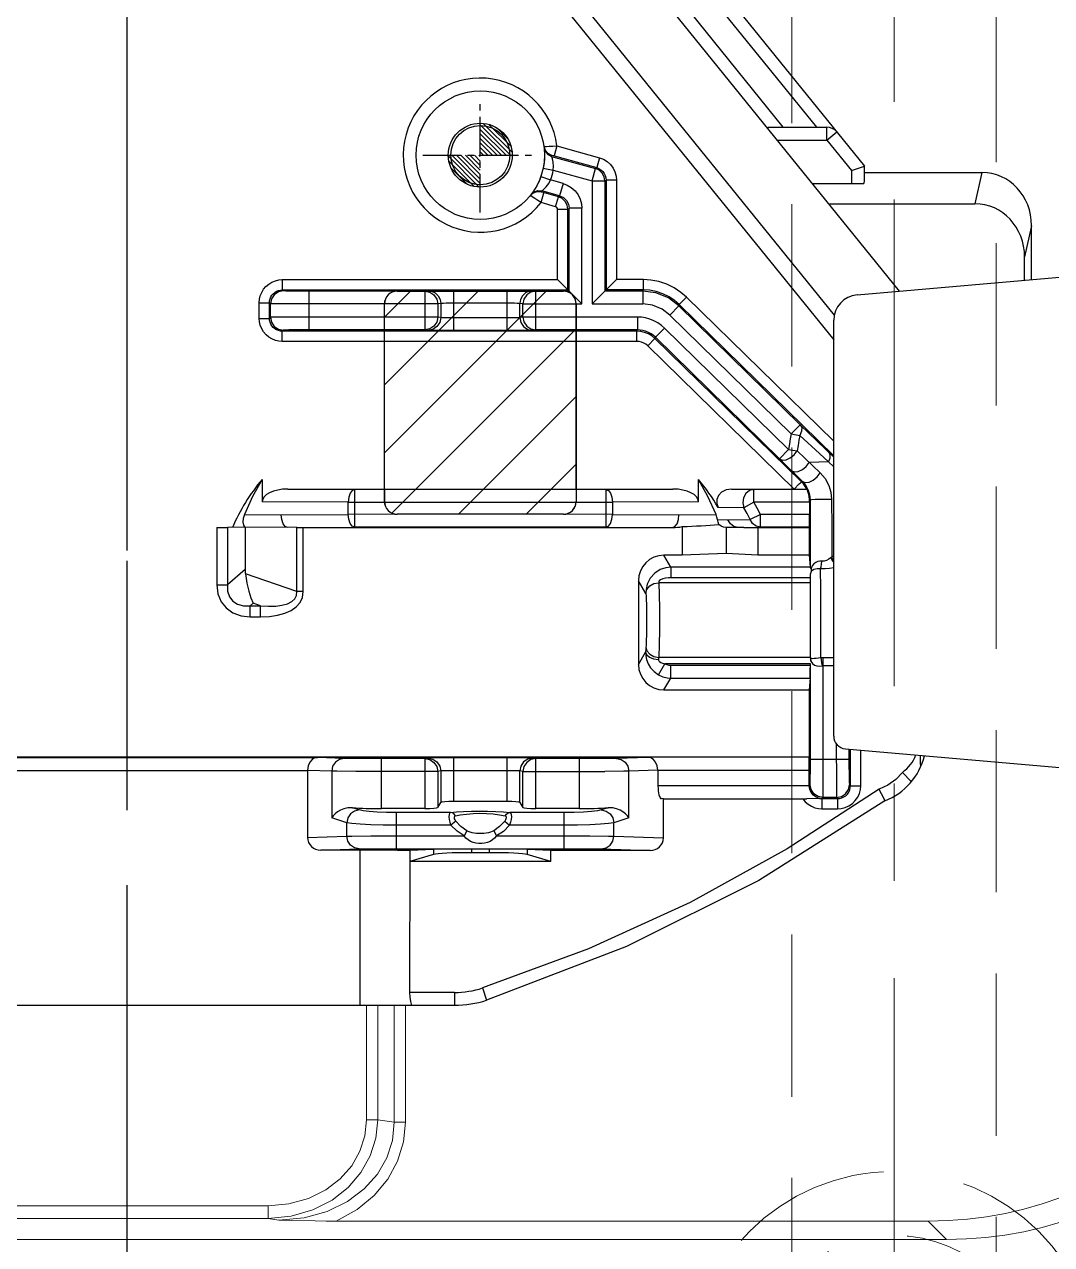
# Model space of a CAD drawing. Header units: inches. Extents: x 169168 to 170394, y -54081 to -53214.
# Drawn here: x 170127.19 to 170167.36, y -53577.36 to -53529.61 of the extents above; entities that cross this region are included whole.
import ezdxf

# ---------------------------------------------------------------- set-up
doc = ezdxf.new("R2010")
doc.units = ezdxf.units.IN
doc.header["$LTSCALE"] = 2
doc.header["$MEASUREMENT"] = 0
for name, pattern in [('CENTER', [50.8, 31.75, -6.35, 6.35, -6.35]), ('CENTER2', [1.125, 0.75, -0.125, 0.125, -0.125]), ('HIDDEN', [9.525, 6.35, -3.175])]:
    doc.linetypes.add(name, pattern=pattern)
doc.layers.get('0').update_dxf_attribs({"linetype": 'CONTINUOUS'})
for name, color, linetype in [('CAV-COR', 1, 'CONTINUOUS'), ('DEFAULT_1', 7, 'CENTER'), ('PIN', 4, 'CONTINUOUS'), ('SILDE', 6, 'CONTINUOUS'), ('y-cut', 7, 'CONTINUOUS'), ('文字', 1, 'CONTINUOUS')]:
    doc.layers.add(name, color=color, linetype=linetype)
for name, color, linetype, lineweight in [('WR', 122, 'HIDDEN', 18), ('截面', 191, 'CONTINUOUS', 15), ('枕位', 75, 'CONTINUOUS', 15)]:
    doc.layers.add(name, color=color, linetype=linetype, lineweight=lineweight)

# ---------------------------------------------------------------- blocks, each defined once
blk = doc.blocks.new('20160824.113837')
at = {"layer": '截面', "linetype": 'Continuous', "ltscale": 0.3}
h = blk.add_hatch(dxfattribs=at)
h.set_pattern_fill('ANSI31', color=256, scale=15, angle=180, style=0)
h.set_pattern_definition([(225, (340338.2312, -102176.8565), (1.325825215, -1.325825215), [])])
h.paths.add_polyline_path([(-40.362, 43.419, 0.414214), (-40.862, 43.919), (-56.731, 43.919, 0.414214), (-57.231, 43.419), (-57.231, 24.979, 0.414214), (-56.731, 24.479), (-40.862, 24.479, 0.414214), (-40.362, 24.979)])
h.paths.add_polyline_path([(-31.228, -11.804, 0.414214), (-31.728, -11.304), (-38.228, -11.304, 0.414214), (-38.728, -11.804), (-38.728, -19.534, 0.414214), (-38.228, -20.034), (-31.728, -20.034, 0.414214), (-31.228, -19.534)])
h.paths.add_polyline_path([(-58.865, -11.804, 0.414214), (-59.365, -11.304), (-65.865, -11.304, 0.414214), (-66.365, -11.804), (-66.365, -19.534, 0.414214), (-65.865, -20.034), (-59.365, -20.034, 0.414214), (-58.865, -19.534)])
at = {"layer": 'y-cut', "linetype": 'ByBlock'}
for p, q in [((-38.228, -11.304), (-31.728, -11.304)), ((-38.728, -19.534), (-38.728, -11.804)), ((-31.228, -11.804), (-31.228, -19.534)), ((-31.728, -20.034), (-38.228, -20.034))]:
    blk.add_line(p, q, dxfattribs=at)
for centre, start, end in [((-38.228, -11.804), 90, 180), ((-31.728, -11.804), 0, 90), ((-38.228, -19.534), 180, 270), ((-31.728, -19.534), 270, 0)]:
    blk.add_arc(centre, 0.5, start, end, dxfattribs=at)
blk = doc.blocks.new('20140913.083227')
at = {"layer": 'WR', "linetype": 'CENTER', "ltscale": 0.2}
for p, q in [((0, 11), (0, -11)), ((-11, 0), (11, 0))]:
    blk.add_line(p, q, dxfattribs=at)
at = {"layer": 'WR', "linetype": 'HIDDEN', "ltscale": 0.5}
for radius in [8, 5.5, 4]:
    blk.add_circle((0, 0), radius, dxfattribs=at)

msp = doc.modelspace()

# ---------------------------------------------------------------- hatches: boundary and pattern name
at = {"layer": 'PIN', "linetype": 'Continuous'}
h = msp.add_hatch(dxfattribs=at)
h.set_pattern_fill('ANSI31', color=256, angle=90, style=0)
h.set_pattern_definition([(135, (170350.29614, -53548.96944), (-0.08838835, -0.08838835), [])])
h.paths.add_polyline_path([(170145.014, -53534.73), (170143.764, -53534.73, 0.414214), (170145.014, -53535.98)])
h.paths.add_polyline_path([(170145.014, -53533.48), (170145.014, -53534.73), (170146.264, -53534.73, 0.414214)])

# ---------------------------------------------------------------- linework, layer by layer
at = {"linetype": 'CENTER', "ltscale": 0.5}
msp.add_line((170131.195, -53258.499), (170131.195, -53658.499), dxfattribs=at)
at = {"layer": 'CAV-COR', "linetype": 'ByBlock'}
for p, q in [((170146.336, -53526.519), (170158.835, -53541.954)), ((170146.819, -53526.128), (170158.856, -53540.992)), ((170153.824, -53527.484), (170160.039, -53535.158)), ((170153.434, -53527.8), (170158.158, -53533.634)), ((170156.865, -53533.634), (170152.929, -53528.774)), ((170161.413, -53540.05), (170152.539, -53529.09)), ((170156.272, -53533.634), (170158.565, -53533.634)), ((170156.272, -53533.701), (170156.272, -53533.634)), ((170158.565, -53534.137), (170158.565, -53533.634)), ((170156.625, -53534.137), (170158.565, -53534.137)), ((170158.565, -53534.137), (170158.955, -53533.821)), ((170158.565, -53534.137), (170159.536, -53535.336)), ((170147.504, -53534.393), (170147.527, -53534.391)), ((170147.51, -53534.437), (170147.514, -53534.476)), ((170147.51, -53534.437), (170147.558, -53534.587)), ((170147.514, -53534.476), (170147.515, -53534.487)), ((170147.515, -53534.487), (170147.516, -53534.501)), ((170147.516, -53534.501), (170147.518, -53534.516)), ((170147.518, -53534.516), (170147.519, -53534.535)), ((170147.558, -53534.587), (170147.661, -53534.707)), ((170148.007, -53534.367), (170147.899, -53534.754)), ((170148.007, -53534.367), (170149.675, -53534.832)), ((170147.661, -53534.707), (170147.801, -53534.778)), ((170147.801, -53534.778), (170149.518, -53535.256)), ((170147.814, -53534.731), (170147.867, -53534.745)), ((170147.867, -53534.745), (170149.567, -53535.219)), ((170149.675, -53534.832), (170149.567, -53535.219)), ((170147.475, -53535.237), (170147.383, -53535.567)), ((170147.383, -53535.567), (170147.762, -53535.701)), ((170147.475, -53535.237), (170147.869, -53535.318)), ((170147.869, -53535.318), (170149.383, -53535.74)), ((170149.383, -53535.74), (170149.518, -53535.256)), ((170149.518, -53535.256), (170149.567, -53535.219)), ((170149.664, -53535.323), (170149.518, -53535.256)), ((170149.886, -53535.74), (170149.859, -53535.579)), ((170159.536, -53535.336), (170160.039, -53535.158)), ((170159.536, -53535.336), (170159.536, -53535.845)), ((170160.039, -53535.767), (170160.039, -53535.158)), ((170160.039, -53535.412), (170164.63, -53535.412)), ((170164.63, -53535.412), (170164.357, -53536.633)), ((170148.251, -53535.837), (170147.762, -53535.701)), ((170148.251, -53535.837), (170148.116, -53536.321)), ((170149.383, -53535.74), (170149.886, -53535.74)), ((170149.383, -53535.74), (170149.383, -53540.554)), ((170149.886, -53535.74), (170149.935, -53535.703)), ((170149.886, -53535.74), (170149.886, -53540.052)), ((170150.337, -53535.703), (170149.935, -53535.703)), ((170149.935, -53535.703), (170149.935, -53540.003)), ((170150.337, -53535.703), (170150.337, -53539.601)), ((170158.009, -53535.845), (170159.997, -53535.845)), ((170146.999, -53536.27), (170147.118, -53536.167)), ((170147.014, -53536.251), (170147.001, -53536.268)), ((170147.021, -53536.242), (170147.014, -53536.251)), ((170147.03, -53536.23), (170147.021, -53536.242)), ((170147.04, -53536.215), (170147.03, -53536.23)), ((170147.053, -53536.197), (170147.04, -53536.215)), ((170147.118, -53536.167), (170147.268, -53536.117)), ((170147.268, -53536.117), (170147.425, -53536.129)), ((170147.389, -53536.587), (170147.497, -53536.2)), ((170147.414, -53536.143), (170147.425, -53536.129)), ((170147.425, -53536.129), (170147.444, -53536.113)), ((170148.116, -53536.321), (170147.425, -53536.129)), ((170147.959, -53536.746), (170148.067, -53536.359)), ((170148.067, -53536.359), (170148.116, -53536.321)), ((170147.959, -53536.746), (170147.389, -53536.587)), ((170148.033, -53536.843), (170148.435, -53536.843)), ((170148.033, -53539.601), (170148.033, -53536.843)), ((170148.435, -53536.843), (170148.484, -53536.805)), ((170148.435, -53540.003), (170148.435, -53536.843)), ((170148.986, -53536.805), (170148.484, -53536.805)), ((170148.484, -53540.052), (170148.484, -53536.805)), ((170148.986, -53540.554), (170148.986, -53536.805)), ((170158.647, -53536.633), (170164.357, -53536.633)), ((170166.574, -53537.492), (170166.301, -53538.713)), ((170166.574, -53539.598), (170166.574, -53537.492)), ((170166.301, -53539.622), (170166.301, -53538.713)), ((170137.272, -53539.601), (170148.033, -53539.601)), ((170137.272, -53539.601), (170137.272, -53540.003)), ((170148.033, -53539.601), (170148.986, -53540.554)), ((170149.383, -53540.554), (170150.337, -53539.601)), ((170151.391, -53539.601), (170150.337, -53539.601)), ((170151.391, -53540.003), (170151.391, -53539.601)), ((170136.849, -53540.353), (170136.81, -53540.546)), ((170137.272, -53540.003), (170148.435, -53540.003)), ((170137.313, -53540.043), (170137.272, -53540.003)), ((170148.484, -53540.052), (170137.916, -53540.051)), ((170138.318, -53541.568), (170138.318, -53540.052)), ((170142.964, -53540.032), (170142.845, -53540.052)), ((170142.845, -53540.052), (170143.034, -53540.089)), ((170142.845, -53540.052), (170142.845, -53541.568)), ((170143.034, -53540.089), (170143.198, -53540.198)), ((170143.664, -53540.024), (170143.173, -53540.027)), ((170146.365, -53540.024), (170143.664, -53540.024)), ((170143.967, -53540.024), (170143.967, -53541.596)), ((170146.061, -53541.596), (170146.061, -53540.024)), ((170146.855, -53540.027), (170146.365, -53540.024)), ((170146.991, -53540.09), (170146.828, -53540.199)), ((170147.183, -53540.052), (170146.991, -53540.09)), ((170147.183, -53540.052), (170147.065, -53540.032)), ((170147.183, -53541.568), (170147.183, -53540.052)), ((170151.371, -53540.052), (170149.886, -53540.052)), ((170151.391, -53540.003), (170149.935, -53540.003)), ((170151.371, -53540.052), (170151.391, -53540.003)), ((170151.874, -53540.116), (170151.371, -53540.052)), ((170151.371, -53540.052), (170151.371, -53540.554)), ((170152.797, -53540.577), (170153.078, -53540.289)), ((170158.835, -53545.927), (170153.078, -53540.289)), ((170136.368, -53540.505), (170136.77, -53540.505)), ((170136.368, -53541.115), (170136.368, -53540.505)), ((170136.81, -53540.546), (170136.77, -53540.505)), ((170136.77, -53541.115), (170136.77, -53540.505)), ((170136.81, -53541.074), (170136.81, -53540.546)), ((170143.347, -53540.554), (170137.408, -53540.553)), ((170141.264, -53547.795), (170141.264, -53540.554)), ((170143.465, -53540.535), (170143.347, -53540.554)), ((170143.347, -53540.554), (170143.347, -53541.066)), ((170143.465, -53540.535), (170143.465, -53541.085)), ((170146.061, -53540.526), (170143.815, -53540.527)), ((170146.681, -53540.554), (170146.563, -53540.535)), ((170146.563, -53541.085), (170146.563, -53540.535)), ((170146.681, -53540.554), (170148.986, -53540.554)), ((170146.681, -53541.066), (170146.681, -53540.554)), ((170148.764, -53547.795), (170148.764, -53540.554)), ((170149.383, -53540.554), (170151.371, -53540.554)), ((170152.777, -53540.626), (170152.425, -53540.985)), ((170152.777, -53540.626), (170152.797, -53540.577)), ((170157.526, -53545.277), (170152.777, -53540.626)), ((170158.835, -53546.49), (170152.797, -53540.577)), ((170136.368, -53541.115), (170136.77, -53541.115)), ((170136.81, -53541.074), (170136.77, -53541.115)), ((170137.392, -53541.067), (170136.946, -53541.071)), ((170143.347, -53541.066), (170137.392, -53541.067)), ((170143.465, -53541.085), (170143.347, -53541.066)), ((170143.967, -53541.094), (170143.809, -53541.093)), ((170146.222, -53541.093), (170143.967, -53541.094)), ((170146.376, -53541.092), (170146.222, -53541.093)), ((170146.681, -53541.066), (170146.563, -53541.085)), ((170151.162, -53541.066), (170146.681, -53541.066)), ((170151.162, -53541.066), (170151.162, -53541.568)), ((170157.174, -53545.635), (170152.425, -53540.985)), ((170137.121, -53541.539), (170137.313, -53541.577)), ((170137.313, -53541.577), (170137.272, -53541.617)), ((170151.142, -53541.617), (170137.272, -53541.617)), ((170137.272, -53542.019), (170137.272, -53541.617)), ((170137.527, -53541.571), (170137.403, -53541.573)), ((170137.905, -53541.569), (170137.527, -53541.571)), ((170142.845, -53541.568), (170137.905, -53541.569)), ((170142.964, -53541.588), (170142.845, -53541.568)), ((170143.651, -53541.596), (170143.343, -53541.594)), ((170146.218, -53541.596), (170143.651, -53541.596)), ((170146.691, -53541.594), (170146.218, -53541.596)), ((170146.924, -53541.592), (170146.691, -53541.594)), ((170147.183, -53541.568), (170147.065, -53541.588)), ((170151.162, -53541.568), (170147.183, -53541.568)), ((170151.142, -53541.617), (170151.162, -53541.568)), ((170151.142, -53542.019), (170151.142, -53541.617)), ((170152.217, -53541.496), (170151.865, -53541.855)), ((170157.07, -53546.249), (170152.217, -53541.496)), ((170151.142, -53542.019), (170137.272, -53542.019)), ((170151.564, -53542.191), (170151.845, -53541.904)), ((170157.286, -53547.795), (170151.564, -53542.191)), ((170151.845, -53541.904), (170151.865, -53541.855)), ((170157.573, -53547.513), (170151.845, -53541.904)), ((170156.718, -53546.608), (170151.865, -53541.855)), ((170157.526, -53545.276), (170157.174, -53545.635)), ((170158.835, -53546.542), (170157.526, -53545.277)), ((170157.174, -53545.635), (170157.513, -53545.7)), ((170158.28, -53546.408), (170157.513, -53545.7)), ((170157.07, -53546.249), (170156.718, -53546.608)), ((170157.07, -53546.249), (170157.407, -53546.299)), ((170157.407, -53546.299), (170158.303, -53547.16)), ((170158.631, -53546.734), (170158.28, -53546.408)), ((170156.718, -53546.608), (170157.614, -53547.496)), ((170158.631, -53546.734), (170157.878, -53546.752)), ((170158.835, -53546.927), (170158.631, -53546.734)), ((170136.485, -53547.415), (170136.485, -53548.293)), ((170153.544, -53548.293), (170153.544, -53547.415)), ((170157.573, -53547.513), (170157.614, -53547.496)), ((170137.482, -53547.795), (170152.546, -53547.795)), ((170140.101, -53547.808), (170137.482, -53547.795)), ((170141.264, -53547.808), (170140.101, -53547.808)), ((170140.101, -53549.289), (170140.101, -53547.808)), ((170141.264, -53547.808), (170141.264, -53548.282)), ((170149.928, -53547.808), (170148.764, -53547.808)), ((170148.764, -53547.808), (170148.764, -53548.282)), ((170152.546, -53547.795), (170149.928, -53547.808)), ((170149.928, -53547.808), (170149.928, -53549.289)), ((170154.833, -53547.795), (170157.286, -53547.795)), ((170155.713, -53547.808), (170154.833, -53547.795)), ((170157.793, -53547.808), (170155.713, -53547.808)), ((170155.713, -53548.31), (170155.713, -53547.808)), ((170139.849, -53548.31), (170136.485, -53548.293)), ((170139.849, -53548.31), (170150.179, -53548.31)), ((170139.849, -53548.787), (170139.849, -53548.31)), ((170153.544, -53548.293), (170150.179, -53548.31)), ((170150.179, -53548.31), (170150.179, -53548.787)), ((170155.713, -53548.31), (170155.324, -53548.534)), ((170157.889, -53548.31), (170155.714, -53548.31)), ((170157.889, -53548.225), (170157.913, -53548.216)), ((170157.889, -53548.31), (170157.889, -53548.787)), ((170157.913, -53548.216), (170157.918, -53550.849)), ((170135.793, -53548.792), (170137.238, -53548.8)), ((170137.238, -53548.8), (170139.849, -53548.787)), ((170141.764, -53548.782), (170139.849, -53548.787)), ((170148.264, -53548.782), (170141.764, -53548.782)), ((170150.179, -53548.787), (170148.264, -53548.782)), ((170150.179, -53548.787), (170152.79, -53548.8)), ((170152.79, -53548.8), (170154.235, -53548.792)), ((170155.324, -53548.534), (170154.315, -53548.52)), ((170155.966, -53548.787), (170155.566, -53548.982)), ((170155.966, -53549.289), (170155.966, -53548.787)), ((170157.889, -53548.787), (170155.967, -53548.787)), ((170134.707, -53549.302), (170134.707, -53551.542)), ((170135.816, -53549.291), (170135.125, -53549.3)), ((170135.125, -53549.3), (170135.125, -53551.542)), ((170137.833, -53549.302), (170135.816, -53549.291)), ((170135.816, -53549.291), (170135.816, -53550.937)), ((170137.833, -53551.81), (170137.833, -53549.302)), ((170138.089, -53549.299), (170140.101, -53549.289)), ((170138.09, -53549.302), (170152.546, -53549.302)), ((170138.09, -53551.81), (170138.09, -53549.302)), ((170149.928, -53549.289), (170140.101, -53549.289)), ((170152.531, -53549.302), (170152.542, -53549.302)), ((170152.531, -53549.302), (170152.546, -53549.302)), ((170152.91, -53549.265), (170152.91, -53550.387)), ((170154.289, -53548.989), (170154.701, -53548.995)), ((170155.315, -53549.299), (170154.622, -53549.295)), ((170154.629, -53549.295), (170154.629, -53550.315)), ((170154.794, -53549.156), (170154.699, -53548.995)), ((170154.701, -53548.995), (170155.566, -53548.982)), ((170155.315, -53549.302), (170157.871, -53549.302)), ((170155.966, -53549.289), (170155.801, -53549.251)), ((170155.87, -53549.291), (170155.966, -53549.289)), ((170155.87, -53549.302), (170155.87, -53550.387)), ((170157.885, -53549.289), (170155.966, -53549.289)), ((170157.871, -53549.302), (170157.885, -53549.289)), ((170157.871, -53549.302), (170157.871, -53550.387)), ((170152.91, -53550.387), (170152.192, -53550.387)), ((170152.471, -53550.851), (170152.192, -53550.387)), ((170154.629, -53550.315), (170152.91, -53550.387)), ((170155.87, -53550.387), (170154.629, -53550.315)), ((170157.871, -53550.387), (170155.87, -53550.387)), ((170157.871, -53550.387), (170157.918, -53550.849)), ((170157.918, -53550.851), (170152.471, -53550.851)), ((170152.471, -53550.851), (170152.471, -53551.263)), ((170157.951, -53550.899), (170157.918, -53550.851)), ((170157.998, -53550.799), (170157.951, -53550.899)), ((170158.777, -53550.572), (170158.731, -53550.472)), ((170158.835, -53550.662), (170158.777, -53550.572)), ((170135.816, -53550.937), (170135.125, -53551.542)), ((170137.833, -53551.81), (170135.827, -53551.119)), ((170157.922, -53551.263), (170152.471, -53551.263)), ((170157.925, -53551.486), (170157.922, -53551.257)), ((170157.922, -53551.407), (170157.922, -53551.257)), ((170158.33, -53551.694), (170158.324, -53550.922)), ((170134.707, -53551.542), (170135.125, -53551.542)), ((170138.09, -53551.81), (170137.833, -53551.81)), ((170151.491, -53551.88), (170151.195, -53551.386)), ((170151.195, -53551.386), (170151.195, -53554.655)), ((170157.923, -53551.461), (170151.99, -53551.461)), ((170157.929, -53552.149), (170157.925, -53551.486)), ((170158.332, -53553.355), (170158.33, -53551.694)), ((170136.125, -53552.264), (170136.009, -53552.365)), ((170136.419, -53552.365), (170136.125, -53552.264)), ((170157.93, -53553.385), (170157.929, -53552.149)), ((170136.009, -53552.365), (170136.419, -53552.365)), ((170136.009, -53552.798), (170136.009, -53552.365)), ((170136.419, -53552.798), (170136.419, -53552.365)), ((170136.009, -53552.798), (170136.419, -53552.798)), ((170158.329, -53554.385), (170158.332, -53553.355)), ((170151.195, -53554.655), (170151.479, -53554.18)), ((170151.484, -53554.066), (170151.479, -53554.18)), ((170151.988, -53555.065), (170152.229, -53554.63)), ((170157.923, -53554.38), (170151.99, -53554.38)), ((170157.922, -53554.63), (170152.229, -53554.63)), ((170152.47, -53554.692), (170157.922, -53554.692)), ((170152.47, -53555.19), (170152.47, -53554.692)), ((170157.923, -53558.773), (170157.922, -53554.63)), ((170158.425, -53559.287), (170158.427, -53554.38)), ((170158.427, -53554.38), (170158.835, -53554.38)), ((170158.427, -53554.705), (170158.835, -53554.705)), ((170152.192, -53555.654), (170152.47, -53555.19)), ((170152.192, -53555.654), (170157.871, -53555.654)), ((170152.47, -53555.19), (170157.918, -53555.19)), ((170157.918, -53555.19), (170157.871, -53555.654)), ((170157.871, -53555.654), (170157.871, -53558.29)), ((170158.938, -53557.765), (170158.94, -53559.287)), ((170159.441, -53558.773), (170159.44, -53557.973)), ((170159.489, -53559.406), (170159.489, -53557.977)), ((170159.891, -53559.406), (170159.891, -53558.013)), ((170157.871, -53558.29), (170104.519, -53558.29)), ((170123.749, -53558.299), (170138.641, -53558.299)), ((170139.688, -53558.333), (170138.641, -53558.299)), ((170141.145, -53560.297), (170141.145, -53558.343)), ((170142.964, -53558.323), (170142.845, -53558.343)), ((170142.845, -53558.343), (170143.034, -53558.38)), ((170142.845, -53558.343), (170142.845, -53560.297)), ((170146.061, -53558.315), (170143.391, -53558.316)), ((170143.967, -53558.315), (170143.967, -53560.016)), ((170146.061, -53560.016), (170146.061, -53558.315)), ((170147.183, -53558.343), (170146.991, -53558.381)), ((170147.183, -53558.343), (170147.065, -53558.323)), ((170149.272, -53558.342), (170147.183, -53558.343)), ((170147.183, -53560.297), (170147.183, -53558.343)), ((170148.884, -53558.343), (170148.884, -53560.297)), ((170149.95, -53558.339), (170149.272, -53558.342)), ((170151.575, -53558.293), (170150.34, -53558.333)), ((170157.871, -53558.29), (170157.874, -53558.293)), ((170157.924, -53558.36), (170159.44, -53558.36)), ((170124.135, -53558.802), (170138.256, -53558.802)), ((170139.203, -53558.836), (170138.256, -53558.805)), ((170138.256, -53558.805), (170138.256, -53561.426)), ((170139.203, -53558.836), (170139.203, -53560.66)), ((170143.347, -53558.845), (170140.141, -53558.844)), ((170143.465, -53558.826), (170143.347, -53558.845)), ((170143.347, -53558.845), (170143.347, -53560.255)), ((170143.465, -53558.826), (170143.465, -53560.057)), ((170146.061, -53558.817), (170143.815, -53558.818)), ((170146.681, -53558.845), (170146.563, -53558.826)), ((170146.563, -53560.057), (170146.563, -53558.826)), ((170146.681, -53558.845), (170149.888, -53558.844)), ((170146.681, -53560.255), (170146.681, -53558.845)), ((170150.625, -53558.839), (170149.888, -53558.844)), ((170150.825, -53558.836), (170150.625, -53558.839)), ((170151.961, -53558.799), (170150.825, -53558.836)), ((170150.825, -53560.66), (170150.825, -53558.836)), ((170151.961, -53558.795), (170157.878, -53558.795)), ((170151.961, -53558.799), (170151.961, -53559.407)), ((170157.878, -53559.402), (170157.878, -53558.795)), ((170159.441, -53558.773), (170159.444, -53559.151)), ((170161.523, -53558.881), (170161.867, -53559.237)), ((170157.878, -53559.407), (170151.961, -53559.407)), ((170157.878, -53559.402), (170157.915, -53559.365)), ((170158.94, -53559.287), (170158.943, -53559.732)), ((170159.411, -53559.558), (170159.449, -53559.365)), ((170159.444, -53559.151), (170159.445, -53559.275)), ((170159.449, -53559.365), (170159.489, -53559.406)), ((170159.489, -53559.406), (170159.891, -53559.406)), ((170152.176, -53559.912), (170152.094, -53559.909)), ((170152.176, -53559.912), (170157.787, -53559.912)), ((170152.176, -53561.44), (170152.176, -53559.912)), ((170158.272, -53559.909), (170157.787, -53559.912)), ((170158.285, -53559.9), (170158.153, -53559.854)), ((170158.418, -53559.868), (170158.226, -53559.83)), ((170158.299, -53559.908), (170158.272, -53559.909)), ((170158.285, -53559.9), (170158.332, -53559.906)), ((170158.332, -53559.906), (170158.377, -53559.908)), ((170158.377, -53559.908), (170158.418, -53559.868)), ((170158.377, -53559.908), (170158.987, -53559.908)), ((170158.377, -53559.908), (170158.377, -53560.31)), ((170158.418, -53559.868), (170158.42, -53559.836)), ((170158.946, -53559.868), (170158.418, -53559.868)), ((170158.946, -53559.868), (170158.987, -53559.908)), ((170158.987, -53559.908), (170158.987, -53560.31)), ((170140.281, -53560.352), (170140.018, -53560.267)), ((170142.845, -53560.297), (170141.145, -53560.297)), ((170143.347, -53560.255), (170143.465, -53560.057)), ((170146.061, -53560.016), (170143.967, -53560.016)), ((170146.563, -53560.057), (170146.681, -53560.255)), ((170148.884, -53560.297), (170147.183, -53560.297)), ((170150.01, -53560.267), (170149.747, -53560.352)), ((170160.837, -53559.99), (170155.904, -53563.106)), ((170158.377, -53560.31), (170158.987, -53560.31)), ((170160.819, -53559.956), (170160.837, -53559.99)), ((170139.795, -53560.853), (170139.203, -53560.66)), ((170139.795, -53561.376), (170139.795, -53560.853)), ((170143.854, -53560.45), (170141.737, -53560.45)), ((170141.737, -53561.869), (170141.737, -53560.45)), ((170144.059, -53560.786), (170143.868, -53560.951)), ((170145.969, -53560.786), (170146.16, -53560.951)), ((170148.291, -53560.45), (170146.175, -53560.45)), ((170148.291, -53561.869), (170148.291, -53560.45)), ((170150.825, -53560.66), (170150.233, -53560.853)), ((170150.233, -53561.376), (170150.233, -53560.853)), ((170138.256, -53561.426), (170139.795, -53561.376)), ((170139.795, -53561.376), (170139.996, -53561.373)), ((170139.996, -53561.373), (170140.733, -53561.368)), ((170140.733, -53561.368), (170144.378, -53561.367)), ((170143.868, -53560.951), (170141.737, -53560.951)), ((170144.484, -53561.167), (170144.378, -53561.367)), ((170145.544, -53561.167), (170145.65, -53561.367)), ((170145.65, -53561.367), (170149.296, -53561.368)), ((170148.291, -53560.951), (170146.16, -53560.951)), ((170150.233, -53561.376), (170152.176, -53561.44)), ((170138.775, -53561.928), (170140.281, -53561.879)), ((170140.304, -53561.928), (170138.775, -53561.928)), ((170140.304, -53561.928), (170140.304, -53567.995)), ((170140.671, -53561.873), (170141.349, -53561.87)), ((170141.349, -53561.87), (170148.291, -53561.869)), ((170142.253, -53561.941), (170142.25, -53567.493)), ((170143.186, -53561.895), (170142.253, -53561.941)), ((170143.186, -53562.09), (170142.253, -53562.368)), ((170143.186, -53561.895), (170143.186, -53562.09)), ((170145.357, -53561.884), (170144.671, -53561.884)), ((170144.671, -53561.884), (170144.671, -53562.025)), ((170145.357, -53562.025), (170144.671, -53562.025)), ((170145.357, -53561.884), (170145.357, -53562.025)), ((170147.774, -53561.941), (170146.842, -53561.895)), ((170146.842, -53561.895), (170146.842, -53562.09)), ((170147.774, -53562.367), (170146.842, -53562.09)), ((170151.657, -53561.941), (170147.774, -53561.941)), ((170147.774, -53562.367), (170147.774, -53561.941)), ((170149.747, -53561.879), (170151.657, -53561.941)), ((170147.774, -53562.367), (170142.253, -53562.367)), ((170155.904, -53563.106), (170150.731, -53565.698)), ((170150.731, -53565.698), (170145.261, -53567.795)), ((170144.006, -53567.493), (170142.25, -53567.493)), ((170144.006, -53567.493), (170144.006, -53567.995)), ((170145.104, -53567.317), (170145.261, -53567.795)), ((170118.613, -53567.995), (170144.006, -53567.995))]:
    msp.add_line(p, q, dxfattribs=at)
for points in [[(170147.523, -53534.594), (170147.524, -53534.608), (170147.524, -53534.623), (170147.525, -53534.639), (170147.526, -53534.656), (170147.526, -53534.673), (170147.526, -53534.692), (170147.527, -53534.711), (170147.527, -53534.732), (170147.526, -53534.753), (170147.526, -53534.776), (170147.526, -53534.799), (170147.525, -53534.824), (170147.524, -53534.849), (170147.522, -53534.876), (170147.521, -53534.903), (170147.519, -53534.932), (170147.516, -53534.961), (170147.513, -53534.991), (170147.51, -53535.022), (170147.506, -53535.054), (170147.501, -53535.087), (170147.496, -53535.121), (170147.49, -53535.155), (170147.484, -53535.19), (170147.477, -53535.225), (170147.475, -53535.237)], [(170147.504, -53534.393), (170147.554, -53534.539), (170147.656, -53534.656), (170147.794, -53534.726)], [(170147.519, -53534.535), (170147.521, -53534.556), (170147.521, -53534.568), (170147.522, -53534.58), (170147.523, -53534.594)], [(170147.527, -53534.391), (170147.597, -53534.387), (170147.709, -53534.381), (170147.851, -53534.374), (170148.007, -53534.367)], [(170147.794, -53534.726), (170147.799, -53534.727), (170147.814, -53534.731)], [(170147.801, -53534.778), (170147.799, -53534.761), (170147.797, -53534.743), (170147.794, -53534.726)], [(170147.834, -53534.878), (170147.81, -53534.802), (170147.801, -53534.778)], [(170147.869, -53535.318), (170147.879, -53535.161), (170147.864, -53535.006), (170147.834, -53534.878)], [(170149.675, -53534.832), (170149.83, -53534.89), (170149.975, -53534.979), (170150.103, -53535.095), (170150.206, -53535.234), (170150.281, -53535.388), (170150.324, -53535.548), (170150.337, -53535.703)], [(170147.383, -53535.567), (170147.381, -53535.574), (170147.367, -53535.611), (170147.353, -53535.648), (170147.339, -53535.683), (170147.324, -53535.718), (170147.31, -53535.751), (170147.295, -53535.783), (170147.281, -53535.814), (170147.266, -53535.844), (170147.252, -53535.872), (170147.238, -53535.899), (170147.224, -53535.925), (170147.21, -53535.95), (170147.197, -53535.974), (170147.184, -53535.996), (170147.171, -53536.017), (170147.159, -53536.038), (170147.147, -53536.057), (170147.136, -53536.075), (170147.125, -53536.092), (170147.115, -53536.108)], [(170149.567, -53535.219), (170149.653, -53535.251), (170149.734, -53535.301), (170149.805, -53535.365), (170149.862, -53535.442), (170149.904, -53535.528), (170149.928, -53535.617), (170149.935, -53535.703)], [(170149.859, -53535.579), (170149.783, -53535.435), (170149.664, -53535.323)], [(170147.444, -53536.113), (170147.505, -53536.061), (170147.596, -53535.966), (170147.689, -53535.841), (170147.762, -53535.701)], [(170148.251, -53535.837), (170148.413, -53535.898), (170148.574, -53535.993), (170148.718, -53536.122), (170148.836, -53536.276), (170148.921, -53536.45), (170148.971, -53536.63), (170148.986, -53536.805)], [(170146.971, -53536.305), (170147.09, -53536.205), (170147.238, -53536.158), (170147.392, -53536.17)], [(170147.389, -53536.587), (170147.258, -53536.501), (170147.141, -53536.422), (170147.048, -53536.358), (170146.99, -53536.318), (170146.973, -53536.307)], [(170147.115, -53536.108), (170147.104, -53536.124), (170147.095, -53536.138), (170147.085, -53536.152), (170147.077, -53536.164), (170147.068, -53536.176), (170147.061, -53536.187), (170147.053, -53536.197)], [(170147.392, -53536.17), (170147.403, -53536.156), (170147.414, -53536.143)], [(170148.067, -53536.359), (170147.435, -53536.182), (170147.411, -53536.176), (170147.397, -53536.171), (170147.392, -53536.17)], [(170148.435, -53536.843), (170148.408, -53536.682), (170148.332, -53536.539), (170148.214, -53536.427), (170148.067, -53536.359)], [(170148.116, -53536.321), (170148.264, -53536.39), (170148.382, -53536.501), (170148.458, -53536.645), (170148.484, -53536.805)], [(170148.033, -53536.843), (170148.027, -53536.811), (170148.012, -53536.782), (170147.988, -53536.759), (170147.959, -53536.746)], [(170136.368, -53540.505), (170136.378, -53540.368), (170136.41, -53540.232), (170136.464, -53540.1), (170136.538, -53539.977), (170136.631, -53539.867), (170136.742, -53539.773), (170136.866, -53539.697), (170136.999, -53539.643), (170137.137, -53539.611), (170137.272, -53539.601)], [(170153.078, -53540.289), (170152.859, -53540.099), (170152.597, -53539.924), (170152.303, -53539.78), (170151.992, -53539.677), (170151.684, -53539.619), (170151.391, -53539.601)], [(170136.77, -53540.505), (170136.776, -53540.429), (170136.793, -53540.353), (170136.823, -53540.28), (170136.864, -53540.212), (170136.916, -53540.151), (170136.978, -53540.098), (170137.047, -53540.056), (170137.121, -53540.026), (170137.197, -53540.008), (170137.272, -53540.003)], [(170137.313, -53540.043), (170137.121, -53540.081), (170136.958, -53540.19), (170136.849, -53540.353)], [(170137.408, -53540.047), (170137.336, -53540.045), (170137.313, -53540.043)], [(170137.916, -53540.051), (170137.536, -53540.049), (170137.408, -53540.047)], [(170143.173, -53540.027), (170143.026, -53540.03), (170142.964, -53540.032)], [(170142.964, -53540.032), (170143.034, -53540.037), (170143.103, -53540.052)], [(170143.103, -53540.052), (170143.248, -53540.121), (170143.365, -53540.233), (170143.44, -53540.375), (170143.465, -53540.535)], [(170143.198, -53540.198), (170143.308, -53540.361), (170143.347, -53540.554)], [(170146.926, -53540.052), (170146.78, -53540.121), (170146.664, -53540.233), (170146.589, -53540.375), (170146.563, -53540.535)], [(170146.828, -53540.199), (170146.72, -53540.362), (170146.681, -53540.554)], [(170147.065, -53540.032), (170147.002, -53540.03), (170146.855, -53540.027)], [(170147.065, -53540.032), (170146.994, -53540.037), (170146.926, -53540.052)], [(170152.797, -53540.577), (170152.614, -53540.418), (170152.396, -53540.272), (170152.151, -53540.152), (170151.892, -53540.066), (170151.635, -53540.018), (170151.391, -53540.003)], [(170152.777, -53540.626), (170152.371, -53540.318), (170151.874, -53540.116)], [(170137.408, -53540.553), (170136.953, -53540.549), (170136.845, -53540.547), (170136.81, -53540.546)], [(170143.815, -53540.527), (170143.679, -53540.528), (170143.57, -53540.53), (170143.496, -53540.532), (170143.465, -53540.535)], [(170146.563, -53540.535), (170146.532, -53540.532), (170146.458, -53540.53), (170146.349, -53540.528), (170146.213, -53540.527), (170146.061, -53540.526)], [(170152.425, -53540.985), (170152.121, -53540.754), (170151.747, -53540.602), (170151.371, -53540.554)], [(170137.272, -53542.019), (170137.135, -53542.009), (170136.999, -53541.977), (170136.867, -53541.923), (170136.744, -53541.849), (170136.634, -53541.756), (170136.54, -53541.645), (170136.464, -53541.521), (170136.41, -53541.388), (170136.378, -53541.251), (170136.368, -53541.115)], [(170137.272, -53541.617), (170137.196, -53541.611), (170137.12, -53541.594), (170137.047, -53541.564), (170136.979, -53541.523), (170136.918, -53541.471), (170136.865, -53541.409), (170136.823, -53541.34), (170136.793, -53541.266), (170136.776, -53541.19), (170136.77, -53541.115)], [(170136.946, -53541.071), (170136.842, -53541.073), (170136.81, -53541.074)], [(170136.81, -53541.074), (170136.849, -53541.267), (170136.958, -53541.43), (170137.121, -53541.539)], [(170143.465, -53541.085), (170143.427, -53541.278), (170143.318, -53541.441), (170143.156, -53541.55), (170142.964, -53541.588)], [(170143.347, -53541.066), (170143.308, -53541.259), (170143.198, -53541.422)], [(170143.809, -53541.093), (170143.655, -53541.092), (170143.59, -53541.091), (170143.537, -53541.089), (170143.499, -53541.088), (170143.475, -53541.087), (170143.465, -53541.085)], [(170146.563, -53541.085), (170146.553, -53541.087), (170146.53, -53541.088), (170146.492, -53541.089), (170146.441, -53541.091), (170146.376, -53541.092)], [(170146.563, -53541.085), (170146.601, -53541.278), (170146.71, -53541.441), (170146.873, -53541.55), (170147.065, -53541.588)], [(170146.681, -53541.066), (170146.72, -53541.258), (170146.828, -53541.421)], [(170152.217, -53541.496), (170152.095, -53541.389), (170151.956, -53541.291), (170151.803, -53541.208), (170151.641, -53541.144), (170151.476, -53541.099), (170151.315, -53541.073), (170151.162, -53541.066)], [(170137.403, -53541.573), (170137.334, -53541.575), (170137.313, -53541.577)], [(170143.198, -53541.422), (170143.034, -53541.531), (170142.845, -53541.568)], [(170143.343, -53541.594), (170143.108, -53541.592), (170143.031, -53541.591), (170142.983, -53541.589), (170142.964, -53541.588)], [(170146.828, -53541.421), (170146.991, -53541.53), (170147.183, -53541.568)], [(170147.065, -53541.588), (170147.045, -53541.589), (170146.999, -53541.591), (170146.924, -53541.592)], [(170151.845, -53541.904), (170151.727, -53541.805), (170151.591, -53541.723), (170151.442, -53541.663), (170151.289, -53541.628), (170151.142, -53541.617)], [(170151.865, -53541.855), (170151.784, -53541.784), (170151.691, -53541.719), (170151.589, -53541.663), (170151.481, -53541.62), (170151.371, -53541.59), (170151.264, -53541.573), (170151.162, -53541.568)], [(170151.564, -53542.191), (170151.493, -53542.132), (170151.411, -53542.083), (170151.322, -53542.047), (170151.23, -53542.026), (170151.142, -53542.019)], [(170157.526, -53545.276), (170157.583, -53545.387), (170157.579, -53545.536), (170157.513, -53545.7)], [(170157.174, -53545.635), (170157.139, -53545.828), (170157.104, -53546.032), (170157.07, -53546.249)], [(170157.513, -53545.7), (170157.477, -53545.888), (170157.442, -53546.087), (170157.407, -53546.299)], [(170156.718, -53546.608), (170156.829, -53546.66), (170156.976, -53546.649), (170157.138, -53546.576), (170157.289, -53546.453), (170157.407, -53546.299)], [(170158.639, -53546.352), (170158.69, -53546.45), (170158.687, -53546.583), (170158.631, -53546.734)], [(170157.19, -53547.076), (170157.3, -53547.126), (170157.447, -53547.111), (170157.609, -53547.035), (170157.761, -53546.909), (170157.878, -53546.752)], [(170136.485, -53547.415), (170136.109, -53548.085), (170135.793, -53548.792)], [(170154.235, -53548.792), (170153.919, -53548.085), (170153.544, -53547.415)], [(170157.289, -53547.798), (170157.489, -53547.596), (170157.55, -53547.535), (170157.573, -53547.513)], [(170157.777, -53547.798), (170157.718, -53547.692), (170157.649, -53547.596), (170157.573, -53547.513)], [(170157.614, -53547.496), (170157.723, -53547.544), (170157.871, -53547.527), (170158.034, -53547.448), (170158.186, -53547.318), (170158.303, -53547.16)], [(170157.614, -53547.496), (170157.743, -53547.653), (170157.838, -53547.834)], [(170158.303, -53547.16), (170158.497, -53547.388), (170158.641, -53547.65), (170158.725, -53547.921), (170158.753, -53548.197)], [(170140.101, -53547.808), (170140.005, -53547.847), (170139.924, -53547.956), (170139.869, -53548.119), (170139.849, -53548.31)], [(170149.928, -53547.808), (170150.023, -53547.847), (170150.105, -53547.956), (170150.159, -53548.119), (170150.179, -53548.31)], [(170154.833, -53547.795), (170154.629, -53547.827), (170154.451, -53547.919), (170154.327, -53548.051), (170154.263, -53548.205), (170154.26, -53548.365), (170154.315, -53548.52)], [(170155.713, -53547.808), (170155.542, -53547.85), (170155.399, -53547.966), (170155.306, -53548.138), (170155.28, -53548.339), (170155.324, -53548.534)], [(170157.292, -53547.795), (170157.641, -53547.796), (170157.741, -53547.797), (170157.777, -53547.798)], [(170157.889, -53548.225), (170157.875, -53548.062), (170157.842, -53547.929), (170157.809, -53547.84), (170157.793, -53547.808)], [(170157.838, -53547.834), (170157.894, -53548.023), (170157.913, -53548.216)], [(170155.967, -53548.787), (170155.844, -53548.547), (170155.714, -53548.31)], [(170157.913, -53548.216), (170157.967, -53548.204), (170158.114, -53548.195), (170158.324, -53548.191), (170158.553, -53548.191), (170158.753, -53548.197)], [(170158.753, -53548.197), (170158.756, -53549.316), (170158.756, -53550.448)], [(170135.793, -53548.792), (170135.746, -53548.951), (170135.732, -53549.094), (170135.75, -53549.203), (170135.798, -53549.272), (170135.82, -53549.279)], [(170137.474, -53549.3), (170137.386, -53549.263), (170137.305, -53549.154), (170137.25, -53548.991), (170137.231, -53548.8)], [(170140.101, -53549.289), (170140.005, -53549.25), (170139.924, -53549.14), (170139.869, -53548.978), (170139.849, -53548.787)], [(170149.928, -53549.289), (170150.023, -53549.25), (170150.105, -53549.141), (170150.159, -53548.978), (170150.179, -53548.787)], [(170152.534, -53549.302), (170152.628, -53549.265), (170152.709, -53549.156), (170152.764, -53548.993), (170152.782, -53548.8)], [(170154.289, -53548.989), (170154.269, -53548.894), (170154.235, -53548.792)], [(170155.566, -53548.982), (170155.449, -53548.757), (170155.324, -53548.534)], [(170154.343, -53549.185), (170154.312, -53549.097), (170154.289, -53548.989)], [(170154.622, -53549.295), (170154.527, -53549.283), (170154.43, -53549.245), (170154.343, -53549.185)], [(170155.08, -53549.298), (170154.934, -53549.264), (170154.794, -53549.156)], [(170155.801, -53549.251), (170155.66, -53549.142), (170155.566, -53548.982)], [(170152.471, -53550.851), (170152.267, -53550.873), (170152.049, -53550.947), (170151.837, -53551.083), (170151.659, -53551.282), (170151.544, -53551.513), (170151.497, -53551.72), (170151.491, -53551.88)], [(170157.918, -53550.851), (170157.918, -53550.85), (170157.918, -53550.849)], [(170158.372, -53550.617), (170158.294, -53550.614), (170158.213, -53550.628), (170158.133, -53550.663), (170158.06, -53550.72), (170157.998, -53550.799)], [(170158.324, -53550.922), (170158.342, -53550.844), (170158.358, -53550.74), (170158.372, -53550.617)], [(170158.835, -53550.879), (170158.668, -53550.908), (170158.496, -53550.922), (170158.324, -53550.922)], [(170158.731, -53550.472), (170158.649, -53550.54), (170158.558, -53550.591), (170158.466, -53550.618), (170158.372, -53550.617)], [(170158.756, -53550.448), (170158.743, -53550.46), (170158.731, -53550.472)], [(170158.835, -53550.427), (170158.796, -53550.436), (170158.756, -53550.448)], [(170158.835, -53550.613), (170158.791, -53550.534), (170158.756, -53550.448)], [(170135.827, -53551.119), (170135.888, -53551.479), (170135.961, -53551.792), (170136.042, -53552.055), (170136.125, -53552.264)], [(170152.471, -53551.263), (170152.369, -53551.267), (170152.261, -53551.28), (170152.156, -53551.306), (170152.068, -53551.344), (170152.012, -53551.388), (170151.991, -53551.429), (170151.99, -53551.461)], [(170157.922, -53551.263), (170157.933, -53551.13), (170157.962, -53551.011)], [(170157.962, -53551.011), (170157.969, -53550.949), (170157.951, -53550.899)], [(170158.324, -53550.922), (170158.259, -53550.917), (170158.191, -53550.92), (170158.124, -53550.93), (170158.061, -53550.949), (170158.006, -53550.976), (170157.962, -53551.011)], [(170134.707, -53551.542), (170134.75, -53551.893), (170134.877, -53552.204), (170135.07, -53552.449), (170135.335, -53552.641), (170135.665, -53552.761), (170136.009, -53552.798)], [(170135.125, -53551.542), (170135.132, -53551.795), (170135.204, -53552.013), (170135.331, -53552.178), (170135.516, -53552.299), (170135.754, -53552.363), (170136.009, -53552.365)], [(170136.419, -53552.798), (170136.77, -53552.782), (170137.088, -53552.734), (170137.372, -53552.654), (170137.618, -53552.541), (170137.819, -53552.398), (170137.966, -53552.229), (170138.057, -53552.034), (170138.09, -53551.81)], [(170136.419, -53552.365), (170136.731, -53552.381), (170137.012, -53552.373), (170137.258, -53552.339), (170137.47, -53552.281), (170137.638, -53552.197), (170137.755, -53552.091), (170137.822, -53551.963), (170137.833, -53551.81)], [(170151.491, -53551.88), (170151.533, -53551.723), (170151.642, -53551.588), (170151.803, -53551.496), (170151.99, -53551.461)], [(170151.99, -53551.461), (170151.997, -53551.608), (170152.005, -53551.801), (170152.011, -53552.047), (170152.016, -53552.346), (170152.019, -53552.696), (170152.019, -53553.076), (170152.017, -53553.44), (170152.012, -53553.757), (170152.005, -53554.018), (170151.998, -53554.224), (170151.99, -53554.38)], [(170151.491, -53551.88), (170151.498, -53551.985), (170151.505, -53552.124), (170151.512, -53552.299), (170151.517, -53552.513), (170151.52, -53552.764), (170151.52, -53553.035), (170151.517, -53553.294), (170151.512, -53553.519), (170151.506, -53553.705), (170151.499, -53553.852), (170151.484, -53554.066)], [(170157.924, -53554.414), (170157.927, -53554.127), (170157.93, -53553.385)], [(170151.479, -53554.18), (170151.523, -53554.285), (170151.633, -53554.375), (170151.792, -53554.437), (170151.979, -53554.461)], [(170151.479, -53554.18), (170151.486, -53554.317), (170151.516, -53554.469), (170151.577, -53554.63), (170151.674, -53554.79), (170151.81, -53554.939), (170151.988, -53555.065)], [(170151.491, -53553.963), (170151.533, -53554.12), (170151.642, -53554.253), (170151.802, -53554.345), (170151.99, -53554.38)], [(170151.99, -53554.38), (170151.984, -53554.419), (170151.979, -53554.461)], [(170151.979, -53554.461), (170151.981, -53554.488), (170151.995, -53554.517), (170152.024, -53554.548), (170152.072, -53554.578), (170152.14, -53554.606), (170152.229, -53554.63)], [(170152.229, -53554.63), (170152.311, -53554.666), (170152.393, -53554.686), (170152.47, -53554.692)], [(170157.924, -53554.414), (170157.943, -53554.418), (170157.993, -53554.42), (170158.065, -53554.418), (170158.151, -53554.412), (170158.242, -53554.401), (170158.329, -53554.385)], [(170157.924, -53554.414), (170157.945, -53554.53), (170158, -53554.619), (170158.081, -53554.68), (170158.178, -53554.714), (170158.28, -53554.723), (170158.378, -53554.71)], [(170158.329, -53554.385), (170158.378, -53554.381), (170158.427, -53554.38)], [(170158.329, -53554.385), (170158.346, -53554.483), (170158.363, -53554.593), (170158.378, -53554.71)], [(170151.988, -53555.065), (170152.152, -53555.138), (170152.316, -53555.178), (170152.47, -53555.19)], [(170158.378, -53554.71), (170158.402, -53554.706), (170158.427, -53554.705)], [(170138.641, -53558.299), (170138.536, -53558.319), (170138.434, -53558.381), (170138.345, -53558.484), (170138.281, -53558.627), (170138.256, -53558.805)], [(170139.688, -53558.333), (170139.503, -53558.372), (170139.346, -53558.481), (170139.24, -53558.644), (170139.203, -53558.836)], [(170142.845, -53558.343), (170140.392, -53558.341), (170140.078, -53558.339), (170139.838, -53558.336), (170139.688, -53558.333)], [(170143.391, -53558.316), (170143.173, -53558.318), (170143.026, -53558.321), (170142.964, -53558.323)], [(170142.964, -53558.323), (170143.156, -53558.361), (170143.318, -53558.47), (170143.427, -53558.633), (170143.465, -53558.826)], [(170143.034, -53558.38), (170143.198, -53558.489), (170143.308, -53558.652), (170143.347, -53558.845)], [(170147.065, -53558.323), (170147.002, -53558.321), (170146.855, -53558.318), (170146.637, -53558.316), (170146.061, -53558.315)], [(170147.065, -53558.323), (170146.873, -53558.361), (170146.71, -53558.47), (170146.601, -53558.633), (170146.563, -53558.826)], [(170146.991, -53558.381), (170146.828, -53558.49), (170146.72, -53558.653), (170146.681, -53558.845)], [(170150.34, -53558.333), (170150.19, -53558.336), (170149.95, -53558.339)], [(170150.34, -53558.333), (170150.525, -53558.372), (170150.683, -53558.481), (170150.788, -53558.644), (170150.825, -53558.836)], [(170151.961, -53558.795), (170151.936, -53558.62), (170151.872, -53558.477), (170151.783, -53558.375), (170151.681, -53558.313), (170151.575, -53558.293)], [(170162.247, -53558.619), (170162.236, -53558.547), (170162.228, -53558.449), (170162.226, -53558.338), (170162.227, -53558.217)], [(170140.141, -53558.844), (170139.403, -53558.839), (170139.203, -53558.836)], [(170143.815, -53558.818), (170143.679, -53558.819), (170143.57, -53558.821), (170143.496, -53558.823), (170143.465, -53558.826)], [(170146.563, -53558.826), (170146.532, -53558.823), (170146.458, -53558.821), (170146.349, -53558.819), (170146.213, -53558.818), (170146.061, -53558.817)], [(170157.915, -53559.365), (170157.917, -53559.344), (170157.919, -53559.275), (170157.921, -53559.151), (170157.923, -53558.773)], [(170161.523, -53558.88), (170161.26, -53559.158), (170160.951, -53559.38), (170160.614, -53559.536)], [(170158.153, -53559.854), (170158.04, -53559.774), (170157.955, -53559.67), (170157.899, -53559.544), (170157.878, -53559.407)], [(170158.226, -53559.83), (170158.063, -53559.721), (170157.954, -53559.558), (170157.915, -53559.365)], [(170158.42, -53559.836), (170158.421, -53559.732), (170158.425, -53559.287)], [(170158.987, -53560.31), (170159.133, -53560.298), (170159.283, -53560.26), (170159.429, -53560.195), (170159.564, -53560.102), (170159.681, -53559.986), (170159.774, -53559.851), (170159.841, -53559.704), (170159.879, -53559.553), (170159.891, -53559.406)], [(170158.987, -53559.908), (170159.068, -53559.902), (170159.152, -53559.881), (170159.233, -53559.844), (170159.307, -53559.793), (170159.372, -53559.728), (170159.424, -53559.653), (170159.461, -53559.571), (170159.483, -53559.487), (170159.489, -53559.406)], [(170159.445, -53559.275), (170159.447, -53559.344), (170159.449, -53559.365)], [(170160.614, -53559.536), (170157.012, -53561.879), (170153.218, -53563.969), (170149.249, -53565.784), (170145.104, -53567.317)], [(170157.628, -53559.912), (170157.722, -53560.029), (170157.834, -53560.129), (170157.962, -53560.209), (170158.099, -53560.267), (170158.24, -53560.3), (170158.377, -53560.31)], [(170158.285, -53559.9), (170158.306, -53559.905), (170158.299, -53559.908)], [(170158.943, -53559.732), (170158.945, -53559.836), (170158.946, -53559.868)], [(170158.946, -53559.868), (170159.139, -53559.83), (170159.302, -53559.721), (170159.411, -53559.558)], [(170160.602, -53559.541), (170160.691, -53559.712), (170160.819, -53559.956)], [(170140.018, -53560.267), (170139.836, -53560.275), (170139.679, -53560.311), (170139.545, -53560.364), (170139.433, -53560.429), (170139.338, -53560.502), (170139.262, -53560.579), (170139.203, -53560.66)], [(170140.281, -53560.352), (170140.098, -53560.394), (170139.941, -53560.503), (170139.835, -53560.664), (170139.795, -53560.853)], [(170141.737, -53560.45), (170141.349, -53560.446), (170140.985, -53560.433), (170140.671, -53560.412), (170140.431, -53560.384), (170140.281, -53560.352)], [(170143.854, -53560.45), (170144.077, -53560.429), (170144.362, -53560.41), (170144.674, -53560.397), (170144.988, -53560.393), (170145.301, -53560.396), (170145.617, -53560.407), (170145.92, -53560.426), (170146.175, -53560.45)], [(170149.747, -53560.352), (170149.598, -53560.384), (170149.358, -53560.412), (170149.044, -53560.433), (170148.68, -53560.446), (170148.291, -53560.45)], [(170149.747, -53560.352), (170149.931, -53560.394), (170150.087, -53560.503), (170150.193, -53560.664), (170150.233, -53560.853)], [(170150.825, -53560.66), (170150.766, -53560.579), (170150.689, -53560.501), (170150.594, -53560.428), (170150.48, -53560.363), (170150.346, -53560.31), (170150.191, -53560.274), (170150.01, -53560.267)], [(170141.737, -53560.951), (170141.219, -53560.946), (170140.734, -53560.933), (170140.316, -53560.912), (170139.996, -53560.885), (170139.795, -53560.853)], [(170143.868, -53560.951), (170143.833, -53560.834), (170143.81, -53560.72), (170143.8, -53560.617), (170143.804, -53560.533), (170143.822, -53560.476), (170143.854, -53560.45)], [(170144.047, -53560.587), (170143.994, -53560.517), (170143.927, -53560.47), (170143.854, -53560.45)], [(170144.059, -53560.786), (170144.03, -53560.742), (170144.011, -53560.699), (170144.002, -53560.659), (170144.006, -53560.625), (170144.021, -53560.601), (170144.047, -53560.587)], [(170144.047, -53560.587), (170144.233, -53560.547), (170144.47, -53560.511), (170144.731, -53560.488), (170144.992, -53560.48), (170145.253, -53560.486), (170145.517, -53560.507), (170145.769, -53560.542), (170145.981, -53560.587)], [(170144.484, -53561.167), (170144.259, -53561.001), (170144.059, -53560.786)], [(170145.969, -53560.786), (170145.765, -53561.005), (170145.544, -53561.167)], [(170145.981, -53560.587), (170146.007, -53560.601), (170146.023, -53560.625), (170146.026, -53560.659), (170146.017, -53560.699), (170145.998, -53560.742), (170145.969, -53560.786)], [(170145.981, -53560.587), (170146.034, -53560.517), (170146.101, -53560.47), (170146.175, -53560.45)], [(170146.175, -53560.45), (170146.206, -53560.476), (170146.224, -53560.533), (170146.228, -53560.617), (170146.218, -53560.72), (170146.195, -53560.834), (170146.16, -53560.951)], [(170150.233, -53560.853), (170150.032, -53560.885), (170149.713, -53560.912), (170149.295, -53560.933), (170148.81, -53560.946), (170148.291, -53560.951)], [(170140.281, -53561.879), (170140.095, -53561.84), (170139.938, -53561.731), (170139.833, -53561.568), (170139.795, -53561.376)], [(170144.378, -53561.367), (170144.107, -53561.185), (170143.868, -53560.951)], [(170145.65, -53561.367), (170145.576, -53561.451), (170145.492, -53561.523), (170145.397, -53561.582), (170145.293, -53561.626), (170145.183, -53561.655), (170145.07, -53561.67), (170144.956, -53561.67), (170144.843, -53561.655), (170144.733, -53561.626), (170144.63, -53561.581), (170144.536, -53561.522), (170144.452, -53561.451), (170144.378, -53561.367)], [(170145.544, -53561.167), (170145.483, -53561.198), (170145.412, -53561.223), (170145.333, -53561.244), (170145.247, -53561.26), (170145.155, -53561.27), (170145.061, -53561.275), (170144.965, -53561.275), (170144.871, -53561.27), (170144.78, -53561.26), (170144.694, -53561.244), (170144.616, -53561.223), (170144.545, -53561.198), (170144.484, -53561.167)], [(170146.16, -53560.951), (170145.916, -53561.189), (170145.65, -53561.367)], [(170149.296, -53561.368), (170150.033, -53561.373), (170150.233, -53561.376)], [(170149.747, -53561.879), (170149.933, -53561.84), (170150.09, -53561.731), (170150.196, -53561.568), (170150.233, -53561.376)], [(170140.281, -53561.879), (170140.431, -53561.876), (170140.671, -53561.873)], [(170148.291, -53561.869), (170149.045, -53561.871), (170149.358, -53561.873), (170149.598, -53561.876), (170149.747, -53561.879)], [(170142.25, -53567.493), (170142.26, -53567.684), (170142.282, -53567.848), (170142.305, -53567.957), (170142.314, -53567.995)]]:
    msp.add_lwpolyline(points, dxfattribs=at)
for radius in [2.513, 1.156]:
    msp.add_circle((170145.014, -53534.73), radius, dxfattribs=at)
for centre, radius, start, end in [((170145.014, -53534.73), 3.015, 6.9085, 321.9715), ((170158.565, -53534.137), 0.502, 39, 90), ((170145.014, -53534.73), 2.915, 340.5326, 348.3474), ((170141.764, -53540.552), 0.5, 90.0001, 180.2843), ((170148.264, -53540.552), 0.5, 359.7157, 89.9997), ((170141.764, -53548.282), 0.5, 180, 270.0002), ((170148.264, -53548.282), 0.5, 269.9998, 0), ((170159.938, -53557.644), 2.513, 290.9666, 346.4952), ((170160.642, -53557.657), 1.508, 305.7562, 338.8448), ((170144.006, -53563.975), 3.518, 270, 288.1818), ((170144.006, -53563.975), 4.02, 270, 288.1818)]:
    msp.add_arc(centre, radius, start, end, dxfattribs=at)
for centre, major_axis, ratio, start_param, end_param in [((170164.566, -53537.56), (0.47, 2.103), 0.92799, -1.334699, 0.204292), ((170159.536, -53535.767), (0.502, 0), 0.39187, -0.411517, 0), ((170164.293, -53538.781), (0.47, 2.103), 0.92799, -1.334699, 0.204292), ((170144.016, -53552.116), (9.284, 0), 0.866025, 2.517083, 2.784022), ((170146.012, -53552.116), (9.284, 0), 0.866025, 0.463729, 0.62451), ((170137.49, -53548.297), (1.005, -0.005), 0.499995, 1.580873, 3.144112), ((170152.539, -53548.297), (1.005, 0.005), 0.499995, -0.002519, 1.56072), ((170157.175, -53548.103), (1.212, -0.499), 0.414221, 1.212778, 1.227946), ((170157.885, -53548.31), (0, 0.502), 0.008727, -1.570796, -1.401001), ((170157.885, -53548.787), (0, 0.502), 0.008727, -3.132866, -1.570796), ((170134.707, -53549.298), (0.5, 0), 0.008727, -1.570796, -0.582138), ((170138.09, -53549.298), (0.5, 0), 0.008727, -2.108841, -1.570797), ((170152.539, -53548.8), (-1.005, -0.005), 0.499995, 1.571207, 1.947063), ((170150.804, -53548.808), (5.696, 0.028), 0.088212, -1.192439, -0.900715), ((170152.197, -53551.391), (0.517, -0.862), 0.99484, 2.604169, 4.170404), ((170136.675, -53550.915), (0.041, 1.11), 0.773512, -4.664646, -4.499357), ((170157.914, -53552.92), (0, 1.75), 0.008727, -2.557183, -0.58441), ((170152.197, -53554.65), (0.517, 0.862), 0.99484, -4.170404, -2.604169), ((170157.917, -53554.692), (0, 0.5), 0.008727, -3.054326, -1.570796), ((170157.924, -53554.63), (0, 0.3), 0.008727, 0.58441, 1.242004), ((170157.874, -53558.795), (0, 0.502), 0.008727, -1.570796, -0.008727), ((170152.096, -53559.407), (0, 0.502), 0.267949, -4.712389, -3.150319), ((170141.145, -53560.121), (2.01, 0), 0.087489, -2.165627, -1.570796), ((170142.845, -53560.253), (0.502, 0), 0.087489, -1.570796, -0.05236), ((170143.967, -53560.06), (0.502, 0), 0.087489, 1.570796, 3.089233), ((170146.061, -53560.06), (0.502, 0), 0.087489, 0.05236, 1.570796), ((170147.183, -53560.253), (0.502, 0), 0.087489, -3.089233, -1.570796), ((170148.884, -53560.121), (2.01, 0), 0.087489, -1.570796, -0.975966), ((170138.776, -53561.425), (-0.52, -0.017), 0.965892, -0.031448, 1.53709), ((170151.656, -53561.439), (-0.52, 0.017), 0.965892, 1.604503, 3.173041), ((170140.304, -53561.945), (2.01, 0), 0.008727, 0.248052, 1.570796), ((170144.671, -53561.897), (1.508, 0), 0.008727, 1.570796, 2.96706), ((170144.671, -53562.104), (1.508, 0), 0.052408, 1.570796, 2.96706), ((170145.357, -53561.897), (1.508, 0), 0.008727, 0.174533, 1.570796), ((170145.357, -53562.104), (1.508, 0), 0.052408, 0.174533, 1.570796)]:
    msp.add_ellipse(centre, major_axis=major_axis, ratio=ratio, start_param=start_param, end_param=end_param, dxfattribs=at)
at = {"layer": 'DEFAULT_1', "color": 2, "linetype": 'CENTER', "ltscale": 0.4}
msp.add_line((170131.195, -53484.165), (170131.195, -53570.382), dxfattribs=at)
at = {"layer": 'PIN', "linetype": 'CENTER2'}
for p, q in [((170145.014, -53536.98), (170145.014, -53532.48)), ((170142.764, -53534.73), (170147.264, -53534.73))]:
    msp.add_line(p, q, dxfattribs=at)
at = {"layer": 'PIN', "linetype": 'Continuous'}
msp.add_circle((170145.014, -53534.73), 1.25, dxfattribs=at)
at = {"layer": 'SILDE', "linetype": 'ByBlock'}
for p, q in [((170159.748, -53540.196), (170191.195, -53537.444)), ((170158.835, -53557.462), (170158.835, -53541.192)), ((170159.292, -53557.96), (170191.195, -53560.751))]:
    msp.add_line(p, q, dxfattribs=at)
for centre, radius, start, end in [((170159.835, -53541.192), 1, 95, 180), ((170159.335, -53557.462), 0.5, 180, 265)]:
    msp.add_arc(centre, radius, start, end, dxfattribs=at)
at = {"layer": 'WR', "linetype": 'HIDDEN', "ltscale": 0.5}
for p, q in [((170165.195, -53471.499), (170165.195, -53628.499)), ((170157.195, -53479.499), (170157.195, -53628.499))]:
    msp.add_line(p, q, dxfattribs=at)
at = {"layer": 'WR', "linetype": 'CENTER', "ltscale": 0.3}
msp.add_line((170161.195, -53475.499), (170161.195, -53628.499), dxfattribs=at)
at = {"layer": '枕位', "linetype": 'ByBlock', "ltscale": 0.3}
for p, q in [((170140.567, -53572.475), (170140.567, -53567.995)), ((170141.003, -53572.475), (170141.003, -53567.995)), ((170141.648, -53572.575), (170141.648, -53567.995)), ((170142.083, -53572.575), (170142.083, -53567.995)), ((170141.003, -53572.475), (170140.567, -53572.475)), ((170141.648, -53572.575), (170141.003, -53572.475)), ((170141.648, -53572.575), (170142.083, -53572.575)), ((170125.67, -53575.838), (170136.721, -53575.838)), ((170136.721, -53576.336), (170136.721, -53575.838)), ((170125.67, -53576.336), (170136.721, -53576.336)), ((170137.138, -53576.4), (170136.721, -53576.336)), ((170139.381, -53576.44), (170162.535, -53576.44)), ((170163.252, -53577.158), (170162.535, -53576.44)), ((170163.252, -53577.158), (170099.138, -53577.158))]:
    msp.add_line(p, q, dxfattribs=at)
for points in [[(170136.721, -53576.336), (170137.623, -53576.247), (170138.467, -53576), (170139.215, -53575.616), (170139.845, -53575.119), (170140.346, -53574.533), (170140.708, -53573.883), (170140.927, -53573.191), (170141.003, -53572.475)], [(170136.721, -53575.838), (170137.532, -53575.764), (170138.293, -53575.552), (170138.967, -53575.218), (170139.535, -53574.785), (170139.984, -53574.274), (170140.308, -53573.706), (170140.502, -53573.1), (170140.567, -53572.475)], [(170137.139, -53576.4), (170138.121, -53576.316), (170139.03, -53576.066), (170139.821, -53575.678), (170140.475, -53575.184), (170140.988, -53574.606), (170141.356, -53573.966), (170141.576, -53573.283), (170141.648, -53572.575)], [(170139.381, -53576.44), (170140.195, -53575.992), (170140.869, -53575.435), (170141.398, -53574.795), (170141.778, -53574.092), (170142.007, -53573.344), (170142.083, -53572.575)], [(170137.138, -53576.4), (170137.638, -53576.413), (170138.559, -53576.433)], [(170138.559, -53576.433), (170138.983, -53576.438), (170139.381, -53576.44)]]:
    msp.add_lwpolyline(points, dxfattribs=at)
for centre in [(170162.421, -53561.383), (170163.138, -53562.1)]:
    msp.add_ellipse(centre, major_axis=(10.687, -10.687), ratio=0.992433, start_param=-0.7816, end_param=0.7816, dxfattribs=at)

# ---------------------------------------------------------------- block references
at = {"layer": 'WR', "linetype": 'ByBlock', "xscale": -1, "rotation": -180}
msp.add_blockref('20140913.083227', (170161.195, -53582.499), dxfattribs=at)
at = {"layer": '文字', "linetype": 'ByBlock'}
msp.add_blockref('20160824.113837', (170179.992, -53528.747), dxfattribs=at)

doc.saveas('drawing.dxf')
